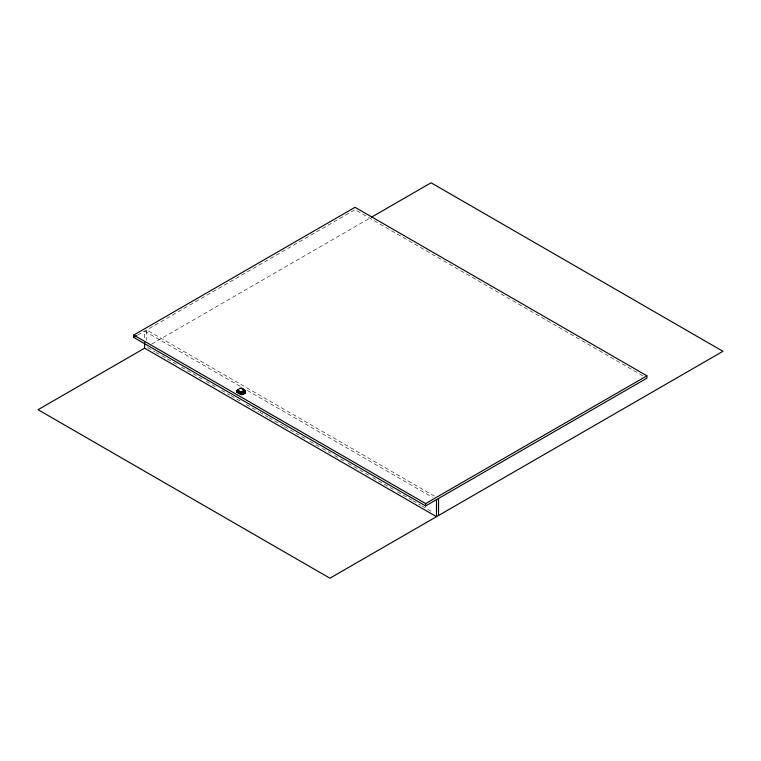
<?xml version="1.0" encoding="UTF-8"?>
<svg xmlns="http://www.w3.org/2000/svg" width="761" height="761" viewBox="0 0 761 761"><rect width="100%" height="100%" fill="white"/><g stroke="black" fill="none" stroke-linecap="round" stroke-linejoin="round"><path stroke-width="0.57" stroke-dasharray="3.81 2.85" d="M137.703 335.125L355.035 209.656L642.807 375.791M151.791 344.029L370.493 217.76M434.417 496.105L146.654 329.96L146.654 340.186M240.2 386.322L144.619 331.14L144.619 339.092M247.392 390.479L432.381 497.275M147.682 347.587L154.873 351.744M155.9 352.333L177.484 364.795M181.594 367.173L202.15 379.035M206.26 381.413L215.515 386.75M221.679 390.317L229.898 395.064M230.925 395.653L240.181 400.99M246.345 404.557L258.673 411.672M259.701 412.262L267.929 417.009M268.956 417.608L283.339 425.913M284.367 426.502L305.951 438.964M310.06 441.342L321.37 447.868M322.398 448.457L330.616 453.204M334.726 455.582L343.982 460.919M348.091 463.297L368.647 475.159M372.757 477.537L393.313 489.399M397.423 491.777L411.806 500.082M412.833 500.671L421.061 505.418M422.089 506.017L433.39 512.543"/><path stroke-width="1.14" d="M245.032 392.514L244.909 393.275L245.052 391.991L244.88 393.304L243.044 394.398L240.866 394.502L236.928 392.286L237.042 390.669M243.111 394.35L241.028 394.521L240.999 391.982M245.08 392.609L244.861 393.285L244.823 391.611L245.032 392.21L240.99 394.208L240.847 392.124M243.13 394.084L240.942 394.227L240.828 393.351L240.79 394.169L242.73 393.856L242.721 394.493L245.061 392.762L244.89 393.237M244.966 393.114C245.879 392.001 241.218 396.139 240.876 393.351M242.873 394.455L241.208 394.54L240.99 393.028L240.923 394.208L243.035 394.055L242.103 394.188L242.578 394.512L243.063 393.798M236.928 390.821L237.013 392.324L237.023 391.601M237.061 392.372C235.282 390.507 242.683 396.186 243.025 394.093M236.956 391.886L236.738 391.42L236.89 392.219M236.814 391.753L237.023 390.926L236.852 391.658M242.179 388.9C252.566 392.686 234.369 393.19 242.445 394.521M242.074 394.559L236.576 391.154L242.103 394.265M240.866 393.037C241.694 395.007 240.447 393.209 241.227 393.837M244.785 391.582L245.023 392.096M241.304 394.093C240.866 394.436 241.189 393.361 240.914 394.236M241.465 394.188C241.969 395.102 240.143 393.047 241.208 394.15M241.589 394.569C240.267 393.294 240.115 394.141 245.575 390.859M240.971 393.608C239.886 392.296 241.789 396.548 240.714 393.38M240.752 394.483L240.971 393.732M236.785 391.763L236.757 391.221M237.004 391.078L236.833 391.144M241.104 393.941L240.552 394.379L240.895 393.58M240.818 393.722L240.99 394.131M236.776 391.687L236.804 391.287M241.227 394.265L240.98 393.856M244.814 392.039L244.994 392.029M236.738 391.354L236.833 391.925M240.571 394.388L240.857 393.884M241.846 393.494L244.652 391.867M240.771 393.875L240.761 394.455M240.581 394.122L240.866 393.865M243.082 393.989L245.042 392.8M245.061 392.904L244.89 393.285M236.88 391.211L236.785 391.963M242.445 394.16L242.997 394.131M241.227 391.972L244.49 389.993M237.27 390.003L240.162 391.649M244.462 390.517L241.589 392.172M242.816 394.464L242.978 393.856M240.457 388.139L237.356 389.946M133.755 335.059L355.035 207.306L646.917 375.81L646.917 378.169L425.627 505.922L133.755 337.408L133.755 335.059L425.627 503.573L646.917 375.81M133.755 337.408L136.723 335.696M436.491 499.654L436.491 516.681L144.619 348.177L38.05 409.703L329.922 578.208L722.95 351.297L431.078 182.792L371.52 217.17M240.581 388.5L241.275 388.5M241.589 392.296L244.471 390.412M241.95 393.294L244.633 391.649M242.597 393.523L243.91 392.8M242.654 393.932L244.357 393.066M242.664 394.502L242.654 393.618L243.929 393.19M238.383 390.631L238.859 390.935M241.95 388.462L241.247 388.053L244.547 389.974M243.101 389.128L243.758 389.499M243.025 389.584L245.575 391.049M237.394 390.526L240.257 392.172M237.394 390.65L240.257 392.296M238.117 392.419L239.896 393.437M438.526 498.474L438.526 515.511M425.627 503.573L425.627 505.922M244.262 392.857L244.31 393.408M144.619 342.498L144.619 348.177"/></g></svg>
